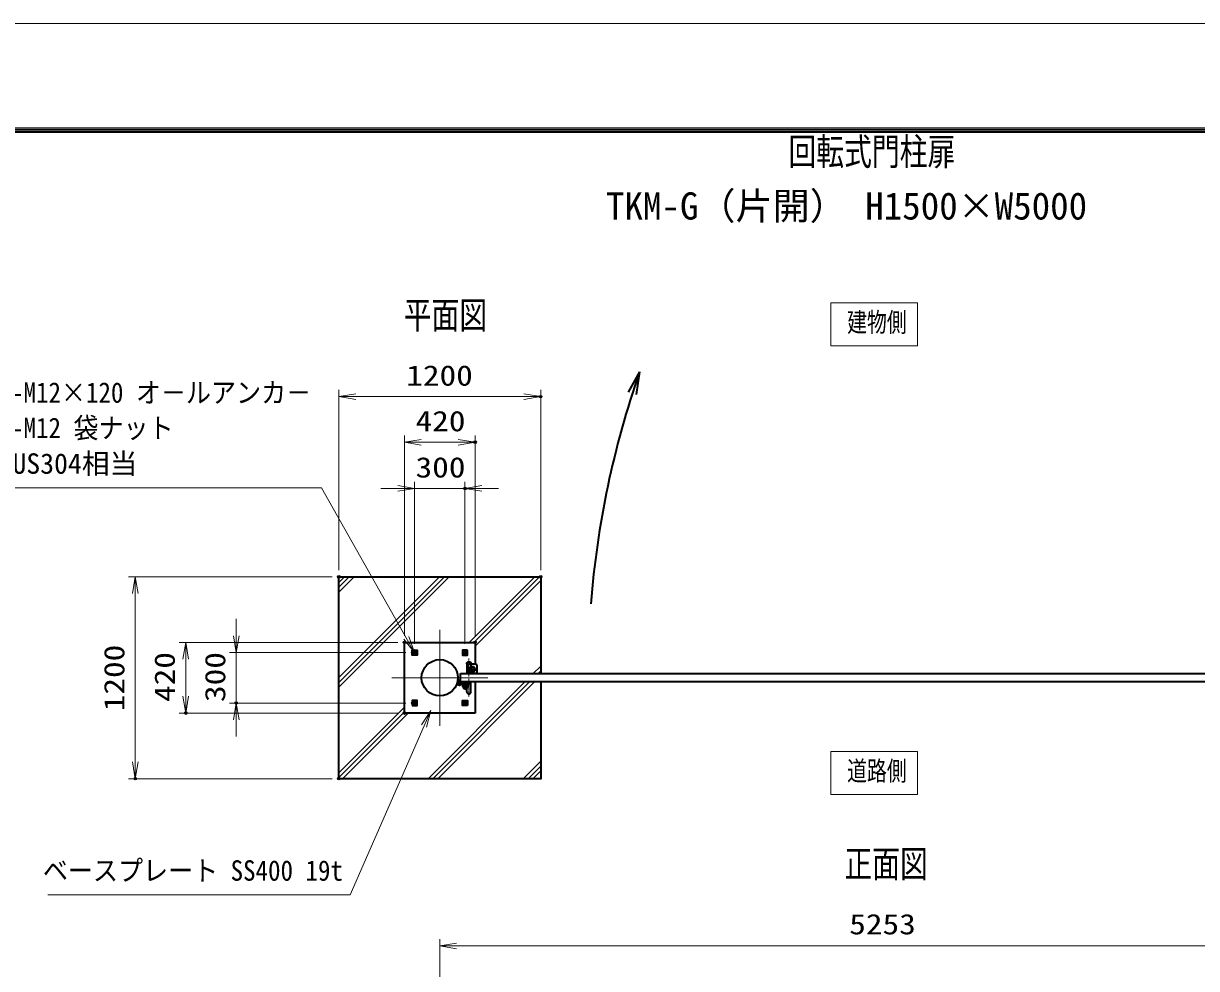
# Model space of a CAD drawing. Units: millimetres at full size. Extents: x -11880 to 11880, y -8400 to 8400.
# Drawn here: x -2740 to 4234, y 2783 to 8400 of the extents above; entities that cross this region are included whole.
import ezdxf
from ezdxf.enums import TextEntityAlignment as Align

# ---------------------------------------------------------------- set-up
doc = ezdxf.new("R2010")
doc.units = ezdxf.units.MM
doc.header["$LTSCALE"] = 30
doc.header["$PDMODE"] = 32
doc.header["$PDSIZE"] = 15
for name, pattern in [('DASHED', [7.5, 6, -1.5]), ('USER1', [18, 12, -1.5, 3, -1.5]), ('USER2', [9, 6, -0.75, 1.5, -0.75])]:
    doc.linetypes.add(name, pattern=pattern)
for name, color, linetype, lineweight in [('0-0_D-TTL', 7, 'Continuous', 18), ('0-1_外形線', 7, 'Continuous', 35), ('0-2_軸線', 200, 'USER1', 15), ('0-3_細線', 2, 'Continuous', 35), ('0-4_寸法線', 4, 'Continuous', 18), ('0-5_0', 7, 'Continuous', 18), ('0-7_隠れ線', 140, 'DASHED', 18), ('0-D_ハッチング', 253, 'Continuous', 13), ('0-E_AM_0N', 7, 'Continuous', 50), ('0-F_AM_4N', 4, 'Continuous', 25), ('1-0_AM_7N', 6, 'USER2', 18)]:
    doc.layers.add(name, color=color, linetype=linetype, lineweight=lineweight)
for name, color, linetype in [('0-6_Defpoints', 7, 'Continuous'), ('0-9_文字3', 254, 'Continuous'), ('0-C_文字', 254, 'Continuous')]:
    doc.layers.add(name, color=color, linetype=linetype)
doc.styles.add('ＭＳ ゴシック', font='')
doc.styles.get('ＭＳ ゴシック').set_extended_font_data('MS Gothic')

# ---------------------------------------------------------------- blocks, each defined once
blk = doc.blocks.new('A$C4093506B')
at = {"layer": '0-1_外形線'}
for p, q in [((-373.3, 0), (376.7, 0)), ((-373.3, -1755), (-373.3, 0)), ((376.7, -1755), (376.7, 0))]:
    blk.add_line(p, q, dxfattribs=at)
blk.add_arc((1.7, -1755), 375, 180, 0, dxfattribs=at)
at = {"layer": '0-2_軸線', "linetype": 'USER2'}
blk.add_line((1.7, 532.5), (1.7, -2662.5), dxfattribs=at)
blk = doc.blocks.new('A$C031A601E')
at = {"layer": '0-1_外形線'}
for p, q in [((-914.7, 739.2), (-914.7, -610.8)), ((-614.7, -910.8), (585.3, -910.8))]:
    blk.add_line(p, q, dxfattribs=at)
blk.add_lwpolyline([(885.3, -610.8), (885.3, 739.2), (-914.7, 739.2)], dxfattribs=at)
for centre, start, end in [((-614.7, -610.8), 180, 270), ((585.3, -610.8), 270, 0)]:
    blk.add_arc(centre, 300, start, end, dxfattribs=at)
at = {"layer": '0-2_軸線'}
for q in [(-14.7, 645.4), (-670.9, -10.8), (641.6, -10.8), (-14.7, -667.1)]:
    blk.add_line((-14.7, -10.8), q, dxfattribs=at)
at = {"layer": '0-3_細線'}
blk.add_circle((-14.7, -10.8), 525, dxfattribs=at)
at = {"layer": '0-7_隠れ線', "linetype": 'Continuous'}
blk.add_line((-914.7, 589.2), (885.3, 589.2), dxfattribs=at)
at = {"layer": '0-7_隠れ線'}
for radius in [420, 315, 285]:
    blk.add_circle((-14.7, -10.8), radius, dxfattribs=at)
blk = doc.blocks.new('_Open')
at = {"layer": '0-5_0', "color": 4}
blk.add_line((-30, 5), (0, 0), dxfattribs=at)
blk.add_lwpolyline([(-30, -5), (0, 0), (-30, 0)], dxfattribs=at)
blk = doc.blocks.new('davdavdavav')
at = {"layer": '0-2_軸線'}
for p, q in [((0, 0), (-269.5, 0)), ((0, 0), (0, 269.5)), ((0, 0), (0, -269.5)), ((0, 0), (269.5, 0)), ((1050.1, -330), (1050.1, 266.4)), ((1050.1, -330), (453.7, -330)), ((1050.1, -330), (1050.1, -926.4)), ((1050.1, -330), (1646.5, -330))]:
    blk.add_line(p, q, dxfattribs=at)
at = {"layer": '0-3_細線'}
for p, q in [((-486.2, 0), (-270, 0)), ((-451.9, 90), (-270, 90)), ((-270, 90), (-270, 900)), ((-90, 900), (-270, 900)), ((-180, 0), (-180, 900)), ((-90, 900), (-90, 155.9)), ((1800.1, 180), (0, 180)), ((155.9, 90), (1800.1, 90)), ((300.1, 450), (300.1, 330)), ((300.1, 330), (1800.1, 330)), ((630.1, -330), (630.1, 0)), ((630.1, 0), (1470.1, 0)), ((675.1, 330), (675.1, 180)), ((675.1, 180), (1425.1, 180)), ((870.1, 0), (870.1, 180)), ((1230.1, 0), (1230.1, 180)), ((1425.1, 180), (1425.1, 330)), ((1470.1, 0), (1470.1, -330)), ((1800.1, 330), (1800.1, 450)), ((1800.1, 180), (1950, 143)), ((1926.7, 56.1), (1800.1, 90)), ((1950, 143), (1926.7, 56.1)), ((848.9, -150), (1251.3, -150))]:
    blk.add_line(p, q, dxfattribs=at)
blk.add_circle((0, 0), 180, dxfattribs=at)
blk.add_circle((0, 0), 180, dxfattribs=at)
for centre, radius, start, end in [((-270, 90), 90, 270, 0), ((1050.1, -330), 420, 180, 0), ((1050.1, -330), 270, 138.18969, 41.81031)]:
    blk.add_arc(centre, radius, start, end, dxfattribs=at)
blk = doc.blocks.new('U316')
at = {"layer": '0-E_AM_0N'}
blk.add_lwpolyline([(2299734.1, 81223068.3), (2300004.1, 81222912.4), (2300274.1, 81223068.3), (2300274.1, 81223380.1), (2300004.1, 81223535.9), (2299734.1, 81223380.1)], close=True, dxfattribs=at)
for radius in [270, 151.6]:
    blk.add_circle((2300004.1, 81223224.2), radius, dxfattribs=at)
at = {"layer": '0-F_AM_4N'}
blk.add_arc((2300004.1, 81223224.2), 180, 260, 170, dxfattribs=at)
at = {"layer": '1-0_AM_7N'}
for p, q in [((2299661.1, 81223224.2), (2300347, 81223224.2)), ((2300004.1, 81223567.1), (2300004.1, 81222881.2))]:
    blk.add_line(p, q, dxfattribs=at)
blk = doc.blocks.new('U317')
at = {"layer": '0-E_AM_0N'}
blk.add_lwpolyline([(2291274.1, 81223068.3), (2291004.1, 81222912.4), (2290734.1, 81223068.3), (2290734.1, 81223380.1), (2291004.1, 81223535.9), (2291274.1, 81223380.1)], close=True, dxfattribs=at)
for radius in [270, 151.6]:
    blk.add_circle((2291004.1, 81223224.2), radius, dxfattribs=at)
at = {"layer": '0-F_AM_4N'}
blk.add_arc((2291004.1, 81223224.2), 180, 10, 280, dxfattribs=at)
at = {"layer": '1-0_AM_7N'}
for p, q in [((2291347, 81223224.2), (2290661.1, 81223224.2)), ((2291004.1, 81223567.1), (2291004.1, 81222881.2))]:
    blk.add_line(p, q, dxfattribs=at)
blk = doc.blocks.new('U318')
at = {"layer": '0-E_AM_0N'}
blk.add_lwpolyline([(2291274.1, 81214380.1), (2291004.1, 81214535.9), (2290734.1, 81214380.1), (2290734.1, 81214068.3), (2291004.1, 81213912.4), (2291274.1, 81214068.3)], close=True, dxfattribs=at)
for radius in [270, 151.6]:
    blk.add_circle((2291004.1, 81214224.2), radius, dxfattribs=at)
at = {"layer": '0-F_AM_4N'}
blk.add_arc((2291004.1, 81214224.2), 180, 80, 350, dxfattribs=at)
at = {"layer": '1-0_AM_7N'}
for p, q in [((2291347, 81214224.2), (2290661.1, 81214224.2)), ((2291004.1, 81213881.2), (2291004.1, 81214567.1))]:
    blk.add_line(p, q, dxfattribs=at)
blk = doc.blocks.new('S307')
at = {"layer": '0-4_寸法線'}
for points in [[(2225581, 81180054.8), (2279547.4, 81180054.8), (2292706.6, 81210136), (2293909, 81212884.5)], [(2293164.7, 81209935.6), (2293909, 81212884.5), (2292248.6, 81210336.4)]]:
    blk.add_lwpolyline(points, dxfattribs=at)
at = {"layer": '0-4_寸法線', "color": 254, "style": 'ＭＳ ゴシック', "width": 0.9}
blk.add_text('ベースプレート SS400 19t', height=3637, dxfattribs=at).set_placement((2224717, 81181455.3), align=Align.BOTTOM_LEFT)
blk = doc.blocks.new('S308')
at = {"layer": '0-4_寸法線'}
for points in [[(2217243.6, 81252615.1), (2274406.8, 81252615.1), (2289528.9, 81225836.4), (2291004.1, 81223224.2)], [(2289093.5, 81225590.6), (2291004.1, 81223224.2), (2289964.3, 81226082.3)]]:
    blk.add_lwpolyline(points, dxfattribs=at)
at = {"layer": '0-4_寸法線', "color": 254, "style": 'ＭＳ ゴシック', "width": 0.9}
for s, p in [('4-M12×120 オ－ルアンカ－', (2216811.6, 81266677.2)), ('4-M12 袋ナット', (2216811.6, 81260377.2))]:
    blk.add_text(s, height=3637, dxfattribs=at).set_placement(p, align=Align.BOTTOM_LEFT)
at = {"layer": '0-4_寸法線', "color": 254, "style": 'ＭＳ ゴシック'}
blk.add_text('SUS304相当', height=3637, dxfattribs=at).set_placement((2216811.6, 81254015.6), align=Align.BOTTOM_LEFT)
blk = doc.blocks.new('U319')
at = {"layer": '0-E_AM_0N'}
blk.add_lwpolyline([(2299734.1, 81214380.1), (2300004.1, 81214535.9), (2300274.1, 81214380.1), (2300274.1, 81214068.3), (2300004.1, 81213912.4), (2299734.1, 81214068.3)], close=True, dxfattribs=at)
for radius in [270, 151.6]:
    blk.add_circle((2300004.1, 81214224.2), radius, dxfattribs=at)
at = {"layer": '0-F_AM_4N'}
blk.add_arc((2300004.1, 81214224.2), 180, 190, 100, dxfattribs=at)
at = {"layer": '1-0_AM_7N'}
for p, q in [((2299661.1, 81214224.2), (2300347, 81214224.2)), ((2300004.1, 81213881.2), (2300004.1, 81214567.1))]:
    blk.add_line(p, q, dxfattribs=at)

msp = doc.modelspace()

# ---------------------------------------------------------------- linework, layer by layer
at = {"layer": '0-0_D-TTL'}
for points in [[(-11880, -8400), (11880, -8400), (11880, 8400), (-11880, 8400)], [(-11116.29, 7779.43), (11116.29, 7779.43), (11116.29, -7777.71), (-11116.29, -7777.71)], [(-11109.21, 7772.36), (11109.21, 7772.36), (11109.21, -7770.64), (-11109.21, -7770.64)], [(-11102.14, 7765.29), (11102.14, 7765.29), (11102.14, -7763.57), (-11102.14, -7763.57)], [(-11095.07, 7758.21), (11095.07, 7758.21), (11095.07, -7756.5), (-11095.07, -7756.5)], [(-11088, 7751.14), (11088, 7751.14), (11088, -7749.43), (-11088, -7749.43)]]:
    msp.add_lwpolyline(points, close=True, dxfattribs=at)
at = {"layer": '0-1_外形線'}
for p, q in [((-474.96, 4721.26), (-54.96, 4721.26)), ((-474.96, 4301.26), (-474.96, 4721.26)), ((-54.96, 4721.26), (-54.96, 4591.26)), ((-54.96, 4486.26), (-54.96, 4301.26)), ((-54.96, 4301.26), (-474.96, 4301.26))]:
    msp.add_line(p, q, dxfattribs=at)
for points in [[(-864.96, 5111.26), (335.04, 5111.26), (335.04, 4536.26)], [(335.04, 4486.26), (335.04, 3911.26), (-864.96, 3911.26), (-864.96, 5111.26)]]:
    msp.add_lwpolyline(points, dxfattribs=at)
for points in [[(-429.96, 4676.26), (-399.96, 4676.26), (-399.96, 4646.26), (-429.96, 4646.26)], [(-99.96, 4676.26), (-129.96, 4676.26), (-129.96, 4646.26), (-99.96, 4646.26)], [(-141.96, 4536.26), (4858.04, 4536.26), (4858.04, 4486.26), (-141.96, 4486.26)], [(-429.96, 4346.26), (-399.96, 4346.26), (-399.96, 4376.26), (-429.96, 4376.26)], [(-99.96, 4346.26), (-129.96, 4346.26), (-129.96, 4376.26), (-99.96, 4376.26)]]:
    msp.add_lwpolyline(points, close=True, dxfattribs=at)
for centre, radius in [((-264.96, 4511.26), 108.15), ((-71.96, 4561.26), 12.5)]:
    msp.add_circle(centre, radius, dxfattribs=at)
at = {"layer": '0-2_軸線'}
for p, q in [((-264.96, 4511.26), (-264.96, 4796.67)), ((-71.96, 4561.26), (-85.71, 4561.26)), ((-71.96, 4561.26), (-71.96, 4575.01)), ((-71.96, 4561.26), (-58.21, 4561.26)), ((-71.96, 4561.26), (-71.96, 4547.51)), ((-264.96, 4511.26), (-550.36, 4511.26)), ((-264.96, 4511.26), (20.44, 4511.26)), ((-264.96, 4511.26), (-264.96, 4225.86))]:
    msp.add_line(p, q, dxfattribs=at)
at = {"layer": '0-3_細線'}
for q in [(855.79, 6207.96), (902.46, 6194.46)]:
    msp.add_line((923.49, 6329.14), q, dxfattribs=at)
msp.add_arc((6072.08, 4525.73), 5455.3, 160.69606, 175.52715, dxfattribs=at)
at = {"layer": '0-4_寸法線'}
for p, q in [((-864.96, 5151.26), (-864.96, 6222.2)), ((335.04, 5151.26), (335.04, 6222.2)), ((-864.96, 6182.2), (335.04, 6182.2)), ((-474.96, 4761.26), (-474.96, 5951.26)), ((-54.96, 4761.26), (-54.96, 5951.26)), ((-474.96, 5911.26), (-54.96, 5911.26)), ((-414.96, 4712.69), (-414.96, 5676.35)), ((-114.96, 4712.69), (-114.96, 5676.35)), ((-514.96, 5636.35), (-614.96, 5636.35)), ((-414.96, 5636.35), (-114.96, 5636.35)), ((-14.96, 5636.35), (85.04, 5636.35)), ((-904.96, 5111.26), (-2115.01, 5111.26)), ((-2075.01, 5111.26), (-2075.01, 3911.26)), ((-1475.01, 4761.26), (-1475.01, 4861.26)), ((-514.96, 4721.26), (-1815.01, 4721.26)), ((-1775.01, 4721.26), (-1775.01, 4301.26)), ((-466.39, 4661.26), (-1515.01, 4661.26)), ((-1475.01, 4661.26), (-1475.01, 4361.26)), ((-466.39, 4361.26), (-1515.01, 4361.26)), ((-514.96, 4301.26), (-1815.01, 4301.26)), ((-1475.01, 4261.26), (-1475.01, 4161.26)), ((-904.96, 3911.26), (-2115.01, 3911.26)), ((-264.96, 1041.2), (-264.96, 2957.2)), ((-264.96, 2917.2), (4988.04, 2917.2))]:
    msp.add_line(p, q, dxfattribs=at)
for points in [[(2059.29, 6483.39), (2574.56, 6483.39), (2574.56, 6740.47), (2059.29, 6740.47)], [(2059.29, 3816.64), (2574.56, 3816.64), (2574.56, 4073.72), (2059.29, 4073.72)]]:
    msp.add_lwpolyline(points, close=True, dxfattribs=at)
at = {"layer": '0-6_Defpoints'}
for p in [(335.04, 6182.2), (-54.96, 5911.26), (-114.96, 5636.35), (-864.96, 5111.26), (-864.96, 5111.26), (335.04, 5111.26), (-474.96, 4721.26), (-474.96, 4721.26), (-414.96, 4672.69), (-114.96, 4672.69), (-54.96, 4721.26), (-426.39, 4661.26), (-1475.01, 4361.26), (-426.39, 4361.26), (-1775.01, 4301.26), (-474.96, 4301.26), (-2075.01, 3911.26), (-864.96, 3911.26)]:
    msp.add_point(p, dxfattribs=at)
at = {"layer": '0-7_隠れ線'}
for centre in [(-414.96, 4661.26), (-114.96, 4661.26), (-414.96, 4361.26), (-114.96, 4361.26)]:
    msp.add_circle(centre, 10, dxfattribs=at)
at = {"layer": '0-D_ハッチング'}
for p, q in [((-864.96, 5078.24), (-831.94, 5111.26)), ((-864.96, 4512.56), (-266.26, 5111.26)), ((-864.96, 5049.24), (-802.94, 5111.26)), ((-864.96, 4483.56), (-237.26, 5111.26)), ((-864.96, 5020.24), (-773.94, 5111.26)), ((-864.96, 4454.56), (-208.26, 5111.26)), ((-90.57, 4721.26), (299.43, 5111.26)), ((-61.57, 4721.26), (328.43, 5111.26)), ((-54.96, 4698.87), (335.04, 5088.87)), ((290.12, 4536.26), (335.04, 4581.19)), ((319.12, 4536.26), (335.04, 4552.19)), ((-334.88, 3911.26), (240.12, 4486.26)), ((-305.88, 3911.26), (269.12, 4486.26)), ((-276.88, 3911.26), (298.12, 4486.26)), ((-864.96, 3946.87), (-474.96, 4336.87)), ((-864.96, 3917.87), (-474.96, 4307.87)), ((-842.57, 3911.26), (-452.57, 4301.26)), ((230.8, 3911.26), (335.04, 4015.5)), ((259.8, 3911.26), (335.04, 3986.5)), ((288.8, 3911.26), (335.04, 3957.5))]:
    msp.add_line(p, q, dxfattribs=at)

# ---------------------------------------------------------------- block references
at = {"layer": '0-1_外形線', "yscale": 0.03333333, "rotation": 180}
for name, p, xscale in [('A$C4093506B', (-92.02, 4536.26), -0.03333333), ('A$C031A601E', (-72.45, 4560.9), 0.03333333)]:
    msp.add_blockref(name, p, dxfattribs=dict(at, xscale=xscale))
at = {"layer": '0-1_外形線', "xscale": 0.03333333, "yscale": 0.03333333}
for name, p in [('davdavdavav', (-148.27, 4471.26)), ('A$C4093506B', (-92.02, 4486.26))]:
    msp.add_blockref(name, p, dxfattribs=at)
at = {"layer": '0-4_寸法線'}
for name, p, xscale, yscale in [('S308', (-76781.76, -2702779.54), 0.03333333, 0.03333333), ('_Open', (335.04, 6182.2), 3.333333, 3.333333), ('_Open', (-54.96, 5911.26), 3.333333, 3.333333), ('_Open', (-414.96, 5636.35), 3.333333, 3.333333), ('S307', (-76781.76, -2702779.54), 0.03333333, 0.03333333)]:
    msp.add_blockref(name, p, dxfattribs=dict(at, xscale=xscale, yscale=yscale))
at = {"layer": '0-4_寸法線', "xscale": 3.333333, "yscale": 3.333333}
for p, rotation in [((-864.96, 6182.2), 180), ((-474.96, 5911.26), 180), ((-114.96, 5636.35), 180), ((-2075.01, 5111.26), 90), ((-1475.01, 4661.26), 270), ((-1775.01, 4721.26), 90), ((-1775.01, 4301.26), 270), ((-1475.01, 4361.26), 90), ((-2075.01, 3911.26), 270), ((-264.96, 2917.2), 180)]:
    msp.add_blockref('_Open', p, dxfattribs=dict(at, rotation=rotation))
at = {"layer": '0-E_AM_0N', "xscale": 0.03333333, "yscale": 0.03333333}
for name in ['U317', 'U316', 'U318', 'U319']:
    msp.add_blockref(name, (-76781.76, -2702779.54), dxfattribs=at)

# ---------------------------------------------------------------- texts
at = {"layer": '0-1_外形線', "style": 'ＭＳ ゴシック', "width": 0.75}
for s, p in [('建物側', (2156.88, 6532.11)), ('道路側', (2156.88, 3865.35))]:
    msp.add_text(s, height=115.5, dxfattribs=at).set_placement(p, align=Align.BOTTOM_LEFT)
at = {"layer": '0-4_寸法線', "color": 254, "style": 'ＭＳ ゴシック', "width": 1.2}
for s, p in [('1200', (-464.16, 6210.88)), ('420', (-408.96, 5939.95)), ('300', (-408.96, 5665.03)), ('5253', (2169.54, 2949.89))]:
    msp.add_text(s, height=121.2, dxfattribs=at).set_placement(p, align=Align.BOTTOM_LEFT)
for s, p in [('1200', (-2103.7, 4312.06)), ('420', (-1803.7, 4367.26)), ('300', (-1503.7, 4367.26))]:
    msp.add_text(s, height=121.2, rotation=90, dxfattribs=at).set_placement(p, align=Align.BOTTOM_LEFT)
at = {"layer": '0-9_文字3', "style": 'ＭＳ ゴシック', "width": 0.75}
msp.add_text('回転式門柱扉', height=161.7, dxfattribs=at).set_placement((1807.86, 7509.18), align=Align.BOTTOM_LEFT)
at = {"layer": '0-9_文字3', "style": 'ＭＳ ゴシック'}
msp.add_text('TKM-G（片開） H1500×W5000', height=161.6, dxfattribs=at).set_placement((723.44, 7186.22), align=Align.BOTTOM_LEFT)
at = {"layer": '0-C_文字', "style": 'ＭＳ ゴシック', "width": 0.75}
for s, p in [('平面図', (-479.22, 6537.71)), ('正面図', (2140.69, 3275.76))]:
    msp.add_text(s, height=161.7, dxfattribs=at).set_placement(p, align=Align.BOTTOM_LEFT)

doc.saveas('drawing.dxf')
